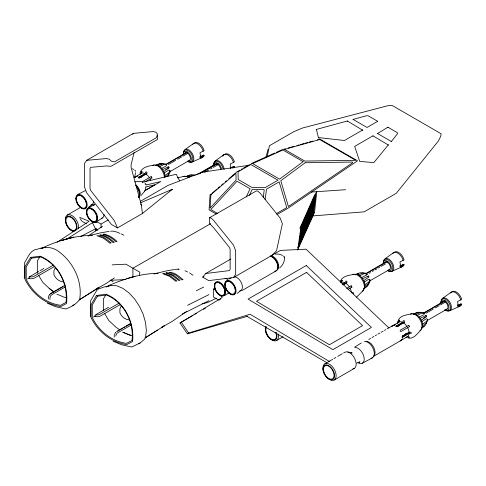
<?xml version="1.0" encoding="UTF-8"?>
<svg xmlns="http://www.w3.org/2000/svg" width="486" height="486" viewBox="0 0 486 486"><rect width="100%" height="100%" fill="white"/><g stroke="black" fill="none" stroke-linecap="round" stroke-linejoin="round"><path stroke-width="0.73" d="M284.486 257.483C284.814 261.577 282.67 265.399 279.602 267.98M48.6 297.213L48.618 296.867A2.63 1.519 -60 0 1 48.849 295.944M114.246 335.237L114.222 337.132M115.868 336.051L115.887 335.711A2.63 1.519 -60 0 1 117.484 332.934L131.524 324.812M170.003 170.677L168.794 172.803L164.869 175.47L164.869 177.269L168.794 174.14L169.96 172.202L170.003 170.677L168.897 169.96L164.092 172.98M364.069 282.184L368.874 279.158L369.974 279.875L368.765 282.002L364.846 284.668L364.846 286.467A6.385 3.688 60 0 1 363.662 289.079L367.604 285.908L368.917 283.642L369.056 282.591L368.637 282.828M421.684 321.702L426.489 318.676L427.595 319.399L426.386 321.519L422.462 324.192L422.462 325.991A6.385 3.688 60 0 1 421.283 328.603L425.226 325.426L426.538 323.166L426.495 322.279M139.433 177.973L145.988 174.188L147.118 172.384L146.055 171.771L144.925 173.575L138.37 177.36L138.328 177.919L139.433 177.973L142.094 176.813M397.032 326.695L403.58 322.911L404.71 321.1L403.647 320.487L402.517 322.297L395.962 326.076L395.92 326.641L397.032 326.695L399.686 325.529M135.6 172.627L134.707 176.831M313.421 213.907L315.803 194.485L314.521 196.472L300.883 227.296L297.912 248.437L313.421 213.907L312.194 213.731M145.928 187.468L145.186 190.154M230.54 168.253L230.267 163.989L234.404 161.899L234.07 160.781A8.232 4.751 60 0 0 223.991 154.955M397.323 323.287L397.499 321.866L398.283 320.821M263.193 197.425L264.232 189.971L263.825 189.443L252.234 189.34L249.379 195.439M265.101 199.564L266.553 189.139L279.164 181.861L286.758 207.607L276.334 213.627M301.733 225.37L298.726 246.645L297.554 247.325M299.485 244.926L302.492 223.657M300.251 243.207L303.258 221.938M304.017 220.219L301.01 241.493L299.832 242.168M301.77 239.774L304.777 218.5M305.536 216.78L302.529 238.055L301.356 238.735M303.288 236.336L306.295 215.061M307.055 213.348L304.048 234.617L302.875 235.297M304.813 232.897L307.82 211.629M308.58 209.909L305.573 231.184L304.394 231.858M306.332 229.465L309.339 208.19M307.091 227.746L310.098 206.471M310.858 204.752L307.851 226.026L306.678 226.707M308.61 224.307L311.617 203.039M312.377 201.319L309.375 222.588L308.197 223.268M310.135 220.875L313.142 199.6M313.901 197.881L310.894 219.156L309.722 219.83M311.654 217.436L314.661 196.162M312.413 215.717L315.42 194.443M139.446 275.173L139.877 272.239L125.941 264.19L112.157 264.87M142.58 182.414L142.732 181.454L151.237 176.546M267.324 156.006L269.426 145.745L293.568 131.809L302.28 128.085L388.508 105.565L392.39 105.602L441.069 133.711L440.826 136.031L438.597 140.758L396.272 193.294L364.16 211.835L312.972 215.905M134.974 177.086L141.626 173.247L142.046 171.37L141.292 171.807L140.873 173.684A7.059 4.076 60 0 0 140.247 174.267M340.85 282.882L341.269 281.005L342.023 280.568L341.603 282.445A7.059 4.076 60 0 1 344.896 282.773L346.026 280.969L347.089 281.582L345.965 283.387L343.341 284.905M387.075 328.864L399.219 321.969L399.638 320.092L398.885 320.523L398.465 322.4A7.059 4.076 60 0 0 397.84 322.99M134.1 152.397L131.099 164.863L131.092 167.354L141.383 205.147L142.447 213.488L117.448 227.922L111.44 224.453L86.69 192.839L84.491 187.055L84.491 163.46L86.69 160.325L133.413 133.352L153.339 131.572L155.812 132.198L157.215 133.68L157.421 139.506L111.744 165.878L110.498 166.364L106.622 165.926L90.748 167.348L90.025 168.369L90.025 188.574L90.803 190.615L114.386 220.735L117.448 227.922M265.909 157.282L268.096 149.263M157.421 134.999L156.364 137.708L114.502 161.874L111.744 161.37L109.089 159.171L106.622 158.545L86.69 160.325M299.838 228.359L314.521 195.172L316.775 191.672L314.563 212.291L297.554 250.126M139.907 173.15C141.705 166.856 148.862 166.084 154.256 165.009M200.305 155.976L200.7 156.468M202.17 156.049L203.33 155.077L204.108 155.526L203.774 156.261A8.232 4.751 60 0 1 201.647 157.488M203.148 155.484L203.33 155.077M204.108 155.526L202.796 156.826A8.232 4.751 60 0 1 200.663 158.059M222.679 156.255L223.013 155.526A8.232 4.751 60 0 1 233.092 161.346L233.426 162.464M230.601 167.214L230.996 167.706A6.828 3.943 60 0 1 230.23 168.417M233.444 166.722L233.626 166.315L234.404 166.765L234.07 167.5M233.092 168.065L234.404 166.765M400.276 265.174L400.677 265.666M402.141 265.247L403.307 264.281L404.079 264.724L403.751 265.459A8.232 4.751 60 0 1 401.618 266.692M403.125 264.682L403.307 264.281M404.079 264.724L402.773 266.024A8.232 4.751 60 0 1 400.64 267.257M457.897 304.698L458.292 305.19M459.762 304.771L460.922 303.799L461.7 304.248L461.366 304.983A8.232 4.751 60 0 1 459.24 306.21M460.74 304.2L460.922 303.799M461.7 304.248L460.388 305.548A8.232 4.751 60 0 1 458.255 306.775M121.269 305.955L119.914 308.865L119.914 312.771C121.415 316.416 124.805 319.606 128.887 319.818M246.244 196.958L250.09 188.744L237.053 181.217L210.784 209.521L217.898 213.627M55.289 267.859L53.903 270.745L53.903 274.657C55.447 278.271 58.806 281.546 62.907 281.728M402.444 336.075L401.934 337.065L402.444 337.302L408.999 333.518L411.126 333.445L411.126 332.217L408.999 332.29L402.444 336.075L403.611 335.212M163.411 164.043L162.664 163.563L160.046 163.569L155.326 165.398A6.385 3.688 60 0 1 158.181 165.677L159.736 166.577A6.385 3.688 60 0 1 162.591 169.59L168.369 166.862L168.903 167.214L168.946 167.852L163.691 171.497A6.385 3.688 60 0 1 164.869 175.47M421.004 312.765L420.256 312.285L417.638 312.291L412.918 314.114A6.385 3.688 60 0 1 415.773 314.399L417.328 315.299A6.385 3.688 60 0 1 420.183 318.306L425.961 315.578L426.495 315.936L426.538 316.574L421.283 320.213A6.385 3.688 60 0 1 422.462 324.192M167.634 176.71L168.946 174.444L168.903 173.557M105.517 295.379L103.348 299.066L103.348 310.633M39.919 256.663L37.343 260.909L37.343 273.241M368.345 283.976L366.784 286.382L364.008 288.471M233.456 277.573L235.661 274.335L235.661 250.733L233.456 245.059L213.53 220.267L211.058 218.044L209.448 217.783L209.654 223.609L213.53 227.648L229.404 247.398L230.121 249.251L230.121 269.457L229.343 270.605L205.766 273.497L202.705 277.142L208.707 280.61L233.456 277.573L272.172 255.223L276.558 250.721L282.378 223.76L280.179 218.086L260.247 193.294L257.78 191.071L256.371 190.931L209.448 217.783M144.773 191.065L141.195 195.348M132.678 134.397L133.413 133.352M340.643 280.659C343.098 275.526 349.47 275.465 354.233 274.207M398.265 320.177C400.719 315.043 407.092 314.983 411.849 313.725M340.668 281.297L341.451 280.252M366.055 341.336A8.511 4.915 60 0 1 373.837 347.618A8.511 4.915 60 0 1 373.321 356.463L400.172 340.959L402.59 338.955M388.454 144.743L373.862 162.573L359.725 161.443L354.659 146.401L372.993 135.819L388.454 145.089M391.187 141.748L397.615 133.547L397.414 132.708L387.901 127.211L377.251 133.705M364.846 286.467L368.765 283.338L369.931 281.4L369.974 279.875M422.462 325.991L426.386 322.862L427.552 320.924L427.595 319.399M363.467 290.203L356.59 297.14M421.083 329.721C417.614 333.214 414.376 338.706 408.702 338.262M314.041 212.771L314.563 212.291M363.2 273.411L363.619 273.168L362.635 272.761L360.023 272.768L355.302 274.596A6.385 3.688 60 0 1 358.152 274.876L359.707 275.775A6.385 3.688 60 0 1 362.562 278.788L363.662 280.695A6.385 3.688 60 0 1 364.846 284.668M212.218 193.167L216.786 189.218M217.928 188.234L219.642 186.752M221.355 185.269L223.068 183.787M225.352 181.819L226.494 180.828M228.778 178.854L236.767 171.947L239.92 170.124M47.33 303.221L55.629 306.702L65.853 308.987C71.053 306.952 76.521 304.163 79.661 299.37C82.802 280.507 72.566 260.66 56.898 250.266C51.024 246.706 44.026 246.688 37.726 249.099C30.114 249.67 28.164 257.367 24.579 262.695L24.3 278.593M113.22 341.263L121.518 344.744L131.736 347.022L140.126 343.001L144.415 339.337L145.545 337.406L146.347 330.474L145.545 322.619L143.194 314.369L139.446 306.295L134.567 298.933L128.881 292.803L122.782 288.307L116.683 285.756L110.996 285.331L103.609 287.135L98.063 289.194L96.799 290.3L90.59 300.864L90.311 316.708M219.611 299.771L220.638 298.908M142.447 213.488L172.378 189.273L140.576 202.796M402.779 338.973L400.172 340.959M422.182 327.57L424.406 325.899M88.221 207.443L91.933 204.655M102.412 217.977L96.471 221.853M229.277 292.633L224.398 295.713M237.101 293.398L240.819 290.616M168.356 168.132L169.085 167.591M425.949 316.854L426.678 316.313M404.777 334.356L405.95 333.493M402.444 337.302L409.449 332.145M185.166 149.512L193.641 143.431M215.462 160.751L223.937 154.663M385.143 258.71L393.611 252.629M442.758 298.234L451.233 292.147M186.764 311.313L172.415 321.252L161.814 327.278L164.711 325.565L145.083 337.928L157.434 330.152M247.763 316.186L187.438 333.858L180.002 322.971L222.181 297.614L220.365 295.367M187.438 333.858L188.647 333.025L250.083 314.242L329.879 361.778M114.386 277.907L106.531 283.216L95.936 289.243L98.834 287.53L79.206 299.892L98.834 287.53M77.851 194.424L84.175 191.223A7.758 4.477 60 0 1 85.311 190.87M88.324 207.747L94.655 204.545A7.758 4.477 60 0 0 93.78 205.353M88.057 235.965L102.589 226.282M57.026 242.307L89.066 221.276L79.613 217.285M66.278 239.398L92.389 222.685L97.838 222.224L101.033 224.07L108.244 219.903M354.792 347.016L361.232 343.019M180.002 322.971L193.033 315.384M194.989 314.242L196.295 313.482M203.458 309.309L205.414 308.173M67.268 215.085L80.828 207.255M165.459 164.56L187.14 152.045L187.505 152.258L187.505 153.533L182.906 156.188M165.829 164.772L187.505 152.258M168.454 164.535L175.683 160.362M177.651 159.226L181.594 156.948M165.775 169.626L167.275 168.757M144.792 182.001L151.99 177.852M203.13 156.091L199.971 157.622L200.439 155.459L199.971 152.756L204.108 150.66L203.774 149.542A8.232 4.751 60 0 0 193.695 143.722M170.155 171.503L189.491 160.337M40.873 248.644C56.929 240.947 74.382 235.667 92.304 235.273L88.185 235.832L100.669 232.843L109.174 231.366M145.095 190.427L154.852 184.795L145.332 187.061M144.445 190.955L160.799 181.515L146.256 184.978M140.393 201.344L167.943 185.439L202.48 172.153L248.765 165.325M196.751 174.851L215.45 164.061M169.766 190.779L172.378 189.273M199.041 173.897L217.436 163.278L217.801 163.49L217.801 164.772L213.202 167.427M202.036 172.597L217.801 163.49M204.667 172.354L208.603 170.082M210.578 168.946L211.89 168.186M29.421 278.533A0.966 0.717 -81.8 0 1 29.494 276.759L38.649 271.48M39.955 270.72L43.874 268.454M27.435 278.964L29.294 277.889M53.369 265.125L34.075 276.255A2.63 0.887 -15.3 0 1 30.976 276.959L29.494 276.759M54.499 266.498L34.555 278.004A2.63 0.887 -15.3 0 1 31.724 278.715M233.626 166.315L230.2 168.15M241.184 169.395L242.441 168.666M243.705 167.943L249.379 164.663M211.337 193.993L210.037 194.74L209.083 209.922L216.227 214.047M50.69 293.477L65.1 285.161M50.501 293.909L62.943 286.728M65.616 286.758L51.583 294.88A2.63 1.519 -60 0 0 49.979 297.657L49.961 299.473M362.775 129.914L344.44 140.503L318.385 137.574L316.429 129.416L347.314 120.99L362.775 130.26M377.677 121.658L377.677 121.312L367.033 127.46L353.097 119.41L353.097 119.756M210.669 223.633L132.909 268.217L132.909 277.19M96.125 314.491L108.548 307.316M93.446 317.072L95.299 316.003M119.301 303.076L100.013 314.199A2.63 0.814 -16.7 0 1 96.933 314.989L95.475 314.867A0.966 0.729 -84.8 0 0 95.627 316.702M120.485 304.455L100.541 315.955A2.63 0.814 -16.7 0 1 97.461 316.744L96.003 316.623M276.935 214.636L287.961 208.263L357.502 160.805L319.496 138.862L317.455 139.859M205.766 273.497L230.838 259.02M202.705 277.142L203.986 276.4M116.597 331.531L130.351 323.585M117.721 331.203L119.027 330.45M120.34 329.69L122.302 328.56M123.614 327.801L124.92 327.048M126.232 326.288L130.813 323.646M219.095 300.202L213.536 297.116L213.536 289.024L214.848 288.265M272.579 254.937L280.452 250.393L306.059 249.19L388.897 327.928M241.828 290.671L276.103 270.884M342.278 284.286L344.896 282.773M365.436 273.758L387.111 261.243L387.482 261.456L387.482 262.732L387.111 262.519L387.111 261.243M365.8 273.97L387.482 261.456M366.456 274.869L367.774 274.11M369.087 273.351L370.399 272.591M372.367 271.455L373.685 270.696M374.998 269.937L376.966 268.801M378.284 268.041L379.596 267.282M380.909 266.528L385.507 263.874M362.562 278.788L368.345 276.06L368.874 276.413L368.917 277.05L363.662 280.695M346.64 288.38L351.208 285.744L351.961 287.05L348.037 289.316M403.101 265.289L399.942 266.82L400.409 264.657L399.942 261.954L404.079 259.858L403.751 258.74A8.232 4.751 60 0 0 393.666 252.92M369.482 281.078L389.462 269.536M276.601 340.492L283.059 336.768M324.861 363.807L332.612 359.33M333.9 358.583L335.838 357.465M337.776 356.347L342.296 353.741M343.59 352.994L344.878 352.247A9.356 5.401 60 0 1 354.81 358.735A9.356 5.401 60 0 1 352.866 368.88M368.74 339.453L370.703 338.317M372.015 337.563L373.977 336.427M375.289 335.668L376.595 334.915M377.908 334.161L379.87 333.025M381.182 332.266L383.15 331.136M384.456 330.377L385.769 329.623M423.051 313.276L444.733 300.761L445.097 300.974L445.097 302.256L440.498 304.91M423.421 313.488L445.097 300.974M426.046 313.251L433.275 309.078M435.243 307.942L439.186 305.67M408.829 325.262L400.324 330.176L400.172 331.13L401.078 331.476L409.583 326.568M423.367 318.342L424.867 317.48M460.722 304.813L457.563 306.344L458.031 304.175L457.563 301.472L461.7 299.376L461.366 298.258A8.232 4.751 60 0 0 451.287 292.438M427.747 320.225L447.084 309.06M400.324 340.753L407.633 336.537A7.059 4.076 60 0 0 408.999 333.518M334.222 380.016L354.239 368.455M161.504 168.496L165.884 166.127M361.475 277.694L366.499 275.046L366.426 273.733L365.083 273.004L362.823 273.047L358.152 274.876M419.096 317.218L423.476 314.843M362.386 363.2L372.41 357.842M80.822 236.457L95.475 228.827L97.759 230.23M199.904 156.911L202.352 155.648M400.488 265.793L402.329 264.846M457.496 305.633L459.944 304.364M216.361 298.216L207.631 302.529L202.097 303.805M196.314 290.762L203.658 287.086M187.596 305.293L208.95 294.607M182.256 314.029L208.95 300.676M251.213 163.667L252.872 162.859M232.162 167.943L233.426 167.33M134.069 177.499L137.769 175.968M391.661 326.215L395.361 324.691M192.365 161.978L201.872 157.683M392.336 271.176L401.843 266.881M449.957 310.7L459.464 306.405M253.425 162.585L274.784 153.017M276.163 152.397L282.366 149.615M138.37 177.36L147.009 173.581M342.995 284.523L346.98 282.779M395.962 326.076L404.601 322.297M167.834 167.227L168.666 166.868M367.805 276.431L368.637 276.066M425.426 315.949L426.258 315.59M228.791 279L231.227 277.962M156.024 165.404L159.226 164.043L162.087 163.891M186.326 176.643L189.522 175.282M355.357 274.876L358.559 273.515M413.616 314.126L416.818 312.759M108.67 285.574C124.373 278.794 140.916 273.466 158.187 273.308L154.068 273.867L166.552 270.878L174.328 269.53M134.993 177.202L137.016 176.406M341.269 281.005L342.606 280.477M391.916 326.185L394.608 325.122M356.785 363.072L359.998 361.912L359.039 362.21M41.626 248.522L45.113 247.289M106.118 287.05L110.996 285.331M72.426 305.463L74.121 304.892M138.437 343.572L140.126 343.001M177.372 177.906L184.552 176.242M126.828 278.715L134.908 276.327M283.089 149.415L285.27 148.801M288.18 147.987L293.994 146.359M296.897 145.545L299.078 144.931M300.53 144.524L304.163 143.51M305.615 143.103L307.796 142.489M309.254 142.082L312.887 141.061M353.097 119.41L366.705 115.698L368.163 115.814L377.677 121.312M270.714 255.618L272.172 255.223M142.483 182.305L176.266 174.255L179.528 180.756M158.181 165.677L162.853 163.849L165.112 163.806L166.449 164.529L166.522 165.848M159.736 166.577L164.007 164.517L166.449 164.529M193.944 175.209L190.342 174.808L185.622 176.631A6.385 3.688 60 0 1 188.477 176.916L193.149 175.082L195.408 175.045M359.707 275.775L363.984 273.715L366.426 273.733M415.773 314.399L420.445 312.565L422.705 312.522L424.041 313.251L424.114 314.57M417.328 315.299L421.599 313.233L424.041 313.251M134.75 181.928L139.148 181.314L142.034 181.776M178.143 269.153L179.304 269.244M110.632 231.251L112.594 231.087L116.573 231.962L119.963 233.383M175.057 269.408L178.477 269.123M275.337 254.129L278.545 254.044L282.627 255.375M311.496 192.037L345.582 189.71M190.955 175.203L192.383 175.13M417.535 312.723L419.679 312.613M110.018 280.282L125.941 279.578M31.128 278.794L29.597 278.587M351.153 352.909L352.15 353.006L347.848 351.986M66.041 297.56L63.927 297.104L56.886 294.145M131.949 335.607L129.835 335.152L122.794 332.199L130.509 335.297M407.633 336.537L409.467 337.114L408.714 337.545L406.879 336.974A7.059 4.076 60 0 1 406.059 337.223M188.477 176.916L189.254 177.244M132.356 168.794L133.747 169.42M121.281 233.93L123.887 235.206M184.99 270.714L187.596 271.99M82.025 221.349L86.508 223.846M377.251 133.358L391.187 141.402M217.436 164.56L217.801 164.772M213.536 289.024L215.456 290.13M110.705 280.319L113.135 281.722M246.663 316.186L326.738 362.623M189.552 272.944L192.972 275.222M119.86 330.043L115.753 327.023L108.706 320.408L104.496 313.294M53.952 291.989L49.845 288.97L42.798 282.36L38.509 275.197M49.171 288.338L53.916 291.91M140.636 204.12L141.383 205.147M409.467 326.635L408.714 325.328M351.846 287.117L351.099 285.811M151.875 177.912L151.122 176.612M80.099 218.627L81.636 220.808M420.183 318.306L421.283 320.213M162.591 169.59L163.691 171.497M181.284 322.084L188.647 333.025M92.389 222.685L95.475 228.827M460.722 299.941L460.388 298.823A8.232 4.751 60 0 0 450.309 293.003M403.101 260.423L402.773 259.305A8.232 4.751 60 0 0 392.688 253.485M203.13 151.225L202.796 150.107A8.232 4.751 60 0 0 192.717 144.287M353.51 293.927L353.51 292.694L351.378 292.766A7.059 4.076 60 0 0 350.011 288.174M387.901 127.211L387.901 127.557M372.993 135.819L372.993 136.165M347.314 120.99L347.314 121.336M318.385 137.574L318.385 137.921M316.429 129.416L316.429 129.762M101.033 224.07L101.033 227.746M48.314 297.584L48.314 299.078M48.983 295.628A2.63 1.519 -60 0 1 49.329 295.038M49.529 294.765A2.63 1.519 -60 0 1 49.748 294.51M49.979 294.291A2.63 1.519 -60 0 1 50.216 294.097M93.543 201.107A7.758 4.477 60 0 1 90.797 205.007M134.652 170.325A0.638 0.364 60 0 1 135.315 170.556A0.638 0.364 60 0 1 135.357 171.364M104.016 214.429A7.758 4.477 60 0 1 101.276 218.329M136.031 184.923A8.116 4.684 60 0 1 138.607 197.498M135.624 185.385A7.727 4.465 60 0 1 138.941 196.551M136.481 186.867A8.311 4.799 60 0 1 138.631 197.383M145.083 184.018A0.638 0.364 60 0 1 145.442 183.58A0.638 0.364 60 0 1 145.964 184.346A0.638 0.364 60 0 1 145.521 184.656M271.467 255.843A8.116 4.684 60 0 1 277.925 262.659A8.116 4.684 60 0 1 277.008 270.131M234.197 276.826A7.758 4.477 60 0 1 241.688 283.472A7.758 4.477 60 0 1 239.683 290.962M270.423 256.25A8.311 4.799 60 0 1 277.378 264.22A8.311 4.799 60 0 1 274.882 271.255M271.2 256.383A7.727 4.465 60 0 1 276.953 261.96A7.727 4.465 60 0 1 277.348 269.183M283.49 256.383A0.638 0.364 60 0 1 284.243 256.584A0.638 0.364 60 0 1 284.043 257.337M225.042 278.18A7.758 4.477 60 0 1 227.879 279.821M383.241 263.442A5.729 3.311 60 0 1 387.293 261.097A5.729 3.311 60 0 1 391.345 268.12A5.729 3.311 60 0 1 387.293 270.459M383.284 262.574A6.768 3.906 60 0 1 388.065 259.81A6.768 3.906 60 0 1 392.846 268.096A6.768 3.906 60 0 1 388.065 270.86M390.058 271.382A7.199 4.155 60 0 1 388.739 270.824M383.825 260.587A7.199 4.155 60 0 1 391.838 262.069A7.199 4.155 60 0 1 391.285 271.504M384.639 262.47A4.338 2.509 60 0 1 386.498 261.899M387.293 262.233A4.338 2.509 60 0 1 390.258 266.571A4.338 2.509 60 0 1 388.83 269.736M401.26 265.757A7.211 4.161 60 0 1 400.027 265.635M352.83 274.639A9.562 5.522 60 0 1 362.392 280.161A9.562 5.522 60 0 1 362.392 291.199M345.965 283.387A7.059 4.076 60 0 1 349.258 286.868M275.769 332.418A7.533 4.35 60 0 1 271.158 338.985A7.533 4.35 60 0 1 266.541 327.09M278.314 334.101A9.356 5.401 60 0 1 275.234 340.917A9.356 5.401 60 0 1 267.245 335.091M266.948 334.556A9.356 5.401 60 0 1 266.194 332.904M265.988 332.345A9.356 5.401 60 0 1 265.654 331.227M265.532 330.674A9.356 5.401 60 0 1 265.532 326.72M276.188 332.381A8.219 4.745 60 0 1 271.158 339.544A8.219 4.745 60 0 1 266.121 326.568M440.863 302.96A5.729 3.311 60 0 1 444.915 300.621A5.729 3.311 60 0 1 448.967 307.638A5.729 3.311 60 0 1 444.915 309.977M440.972 303.094A6.768 3.906 60 0 1 445.407 299.182A6.768 3.906 60 0 1 450.461 307.936A6.768 3.906 60 0 1 444.854 309.813M441.44 300.105A7.199 4.155 60 0 1 449.957 302.389A7.199 4.155 60 0 1 447.673 310.9M442.254 301.994A4.338 2.509 60 0 1 447.084 304.048A4.338 2.509 60 0 1 446.446 309.254M410.451 314.156A9.562 5.522 60 0 1 420.007 319.679A9.562 5.522 60 0 1 420.007 330.717M399.219 321.969A7.059 4.076 60 0 1 402.517 322.297M403.58 322.911A7.059 4.076 60 0 1 406.879 326.392M407.633 327.692A7.059 4.076 60 0 1 408.999 332.29M354.81 347.417A8.882 5.127 60 0 1 364.014 357.137A8.882 5.127 60 0 1 357.951 362.763M364.518 341.397A9.252 5.34 60 0 1 373.448 349.325A9.252 5.34 60 0 1 371.055 358.261M323.81 372.422A9.356 5.401 60 0 1 328.25 363.668A9.356 5.401 60 0 1 336.099 376.699A9.356 5.401 60 0 1 326.616 377.069M325.869 376.14A9.356 5.401 60 0 1 325.177 375.131M324.861 374.609A9.356 5.401 60 0 1 324.041 372.975M114.568 334.617A2.63 1.519 -60 0 1 115.437 332.813M115.656 332.564A2.63 1.519 -60 0 1 115.887 332.339M213.676 165.617A6.768 3.906 60 0 1 217.351 161.382A6.768 3.906 60 0 1 223.007 168.612M214.053 165.112A7.199 4.155 60 0 1 218.396 160.775A7.199 4.155 60 0 1 224.131 169.401M213.567 165.477A5.729 3.311 60 0 1 217.09 162.871A5.729 3.311 60 0 1 221.531 168.867M214.654 165.191A4.338 2.509 60 0 1 216.823 163.934M217.619 164.274A4.338 2.509 60 0 1 220.687 169.59M183.155 176.679A9.562 5.522 60 0 1 187.936 177.153M96.331 230.303A7.533 4.35 60 0 1 96.866 229.131M95.627 230.607A9.356 5.401 60 0 1 95.857 228.76M95.687 230.941A8.219 4.745 60 0 1 96.447 228.608M183.848 151.389A7.199 4.155 60 0 1 192.365 153.667A7.199 4.155 60 0 1 190.081 162.184M183.271 154.238A5.729 3.311 60 0 1 187.323 151.899A5.729 3.311 60 0 1 191.375 158.922A5.729 3.311 60 0 1 187.323 161.261M183.38 154.378A6.768 3.906 60 0 1 187.815 150.46A6.768 3.906 60 0 1 192.869 159.214A6.768 3.906 60 0 1 187.262 161.097M184.662 153.272A4.338 2.509 60 0 1 189.491 155.326A4.338 2.509 60 0 1 188.854 160.538M152.859 165.44A9.562 5.522 60 0 1 160.222 167.998A9.562 5.522 60 0 1 164.396 177.621M150.04 178.976A7.059 4.076 60 0 1 150.666 180.288M145.988 174.188A7.059 4.076 60 0 1 149.287 177.669M141.626 173.247A7.059 4.076 60 0 1 144.925 173.575M92.54 204.351A9.356 5.401 60 0 1 93.677 205.244M73.659 231.561A9.356 5.401 60 0 1 69.018 228.353M68.277 227.424A9.356 5.401 60 0 1 67.584 226.415M67.268 225.893A9.356 5.401 60 0 1 66.448 224.259M66.218 223.7A9.356 5.401 60 0 1 71.084 215.116A9.356 5.401 60 0 1 78.343 228.857M210.924 194.643L210.086 208.038L236.105 180.027L235.923 173.338L210.924 194.643M96.489 295.445L91.107 304.594L91.107 317.65C97.826 331.476 111.276 342.508 126.749 344.568L132.55 341.579C134.737 322.412 124.349 301.782 106.179 294.261L96.489 295.445M97.4 296.199L92.237 304.983L92.237 317.522C98.682 330.79 111.598 341.385 126.451 343.359L132.022 340.492C134.118 322.09 124.149 302.286 106.701 295.063L97.4 296.199M30.588 257.398L25.102 266.431L25.102 279.541C31.912 293.35 45.319 304.467 60.847 306.52L66.539 303.471C68.72 284.328 58.472 263.698 40.277 256.213L30.588 257.398M31.493 258.151L26.226 266.826L26.226 279.414C32.769 292.663 45.635 303.343 60.543 305.311L66.011 302.383C68.101 284.006 58.265 264.202 40.8 257.015L31.493 258.151M303.112 161.644L279.565 179.158L252.611 163.594L282.949 150.004L303.112 161.644M305.117 162.755L280.786 180.743L288.405 206.562L352.672 162.701L352.484 162.057L305.117 162.755M250.794 164.511L238.012 171.892L238.219 179.528L251.973 187.468L265.192 187.59L277.974 180.209L250.794 164.511M306.283 265.514L248.073 299.121L332.904 349.665L371.425 327.424L306.283 265.514M306.557 272.379L256.493 301.284L329.447 344.75L362.574 325.626L306.557 272.379M69.024 238.292L60.95 240.679L73.672 237.144L69.024 238.292M319.709 139.543L284.559 149.396L304.789 161.073L355.697 160.319L319.709 139.543M104.04 234.094L102.935 234.343C107.868 235.388 112.321 238.31 115.935 241.779L117.041 241.53C113.438 238.055 108.973 235.139 104.04 234.094M182.912 279.626L181.807 279.881L175.501 274.93L168.824 272.312C174.195 272.014 179.085 276.248 182.912 279.626M110.978 242.897L109.872 243.164L103.561 238.237L96.878 235.68C102.248 235.26 107.133 239.58 110.978 242.897M163.873 273.436L162.761 273.697L169.444 276.273L175.75 281.218L176.855 280.975L170.55 276.03L163.873 273.436M114.052 242.192L112.946 242.441C109.326 238.99 104.879 236.044 99.946 235.005C105.316 234.659 110.158 238.869 114.052 242.192M166.947 272.731L165.841 272.98L172.512 275.592L178.818 280.537L179.923 280.294L173.617 275.349L166.947 272.731M75.895 198.44A7.983 4.611 60 0 0 84.364 208.974A7.983 4.611 60 0 0 84.364 197.687A7.983 4.611 60 0 0 75.895 198.44M76.375 198.865A7.12 4.113 60 0 0 83.932 208.263A7.12 4.113 60 0 0 83.932 198.191A7.12 4.113 60 0 0 76.375 198.865M76.016 198.768A7.497 4.325 60 0 0 83.969 208.658A7.497 4.325 60 0 0 83.969 198.057A7.497 4.325 60 0 0 76.016 198.768M86.374 211.762A7.983 4.611 60 0 0 94.837 222.296A7.983 4.611 60 0 0 94.837 211.009A7.983 4.611 60 0 0 86.374 211.762M86.854 212.188A7.12 4.113 60 0 0 94.406 221.586A7.12 4.113 60 0 0 94.406 211.513A7.12 4.113 60 0 0 86.854 212.188M86.49 212.09A7.497 4.325 60 0 0 94.442 221.981A7.497 4.325 60 0 0 94.442 211.38A7.497 4.325 60 0 0 86.49 212.09M224.775 284.401A7.983 4.611 60 0 0 233.244 294.929A7.983 4.611 60 0 0 233.244 283.642A7.983 4.611 60 0 0 224.775 284.401M225.261 284.826A7.12 4.113 60 0 0 232.812 294.218A7.12 4.113 60 0 0 232.812 284.146A7.12 4.113 60 0 0 225.261 284.826M224.897 284.723A7.497 4.325 60 0 0 232.849 294.619A7.497 4.325 60 0 0 232.849 284.018A7.497 4.325 60 0 0 224.897 284.723M214.302 285.622A7.983 4.611 60 0 0 222.764 296.156A7.983 4.611 60 0 0 222.764 284.869A7.983 4.611 60 0 0 214.302 285.622M214.782 286.047A7.12 4.113 60 0 0 222.333 295.445A7.12 4.113 60 0 0 222.333 285.373A7.12 4.113 60 0 0 214.782 286.047M214.423 285.95A7.497 4.325 60 0 0 222.369 295.84A7.497 4.325 60 0 0 222.369 285.239A7.497 4.325 60 0 0 214.423 285.95M323.445 369.275A7.533 4.35 60 0 0 331.44 379.22A7.533 4.35 60 0 0 331.44 368.564A7.533 4.35 60 0 0 323.445 369.275M322.965 368.995A8.219 4.745 60 0 0 331.683 379.839A8.219 4.745 60 0 0 331.683 368.218A8.219 4.745 60 0 0 322.965 368.995M65.853 220.559A7.533 4.35 60 0 0 73.848 230.498A7.533 4.35 60 0 0 73.848 219.842A7.533 4.35 60 0 0 65.853 220.559M65.373 220.28A8.219 4.745 60 0 0 74.091 231.123A8.219 4.745 60 0 0 74.091 219.496A8.219 4.745 60 0 0 65.373 220.28"/></g></svg>
